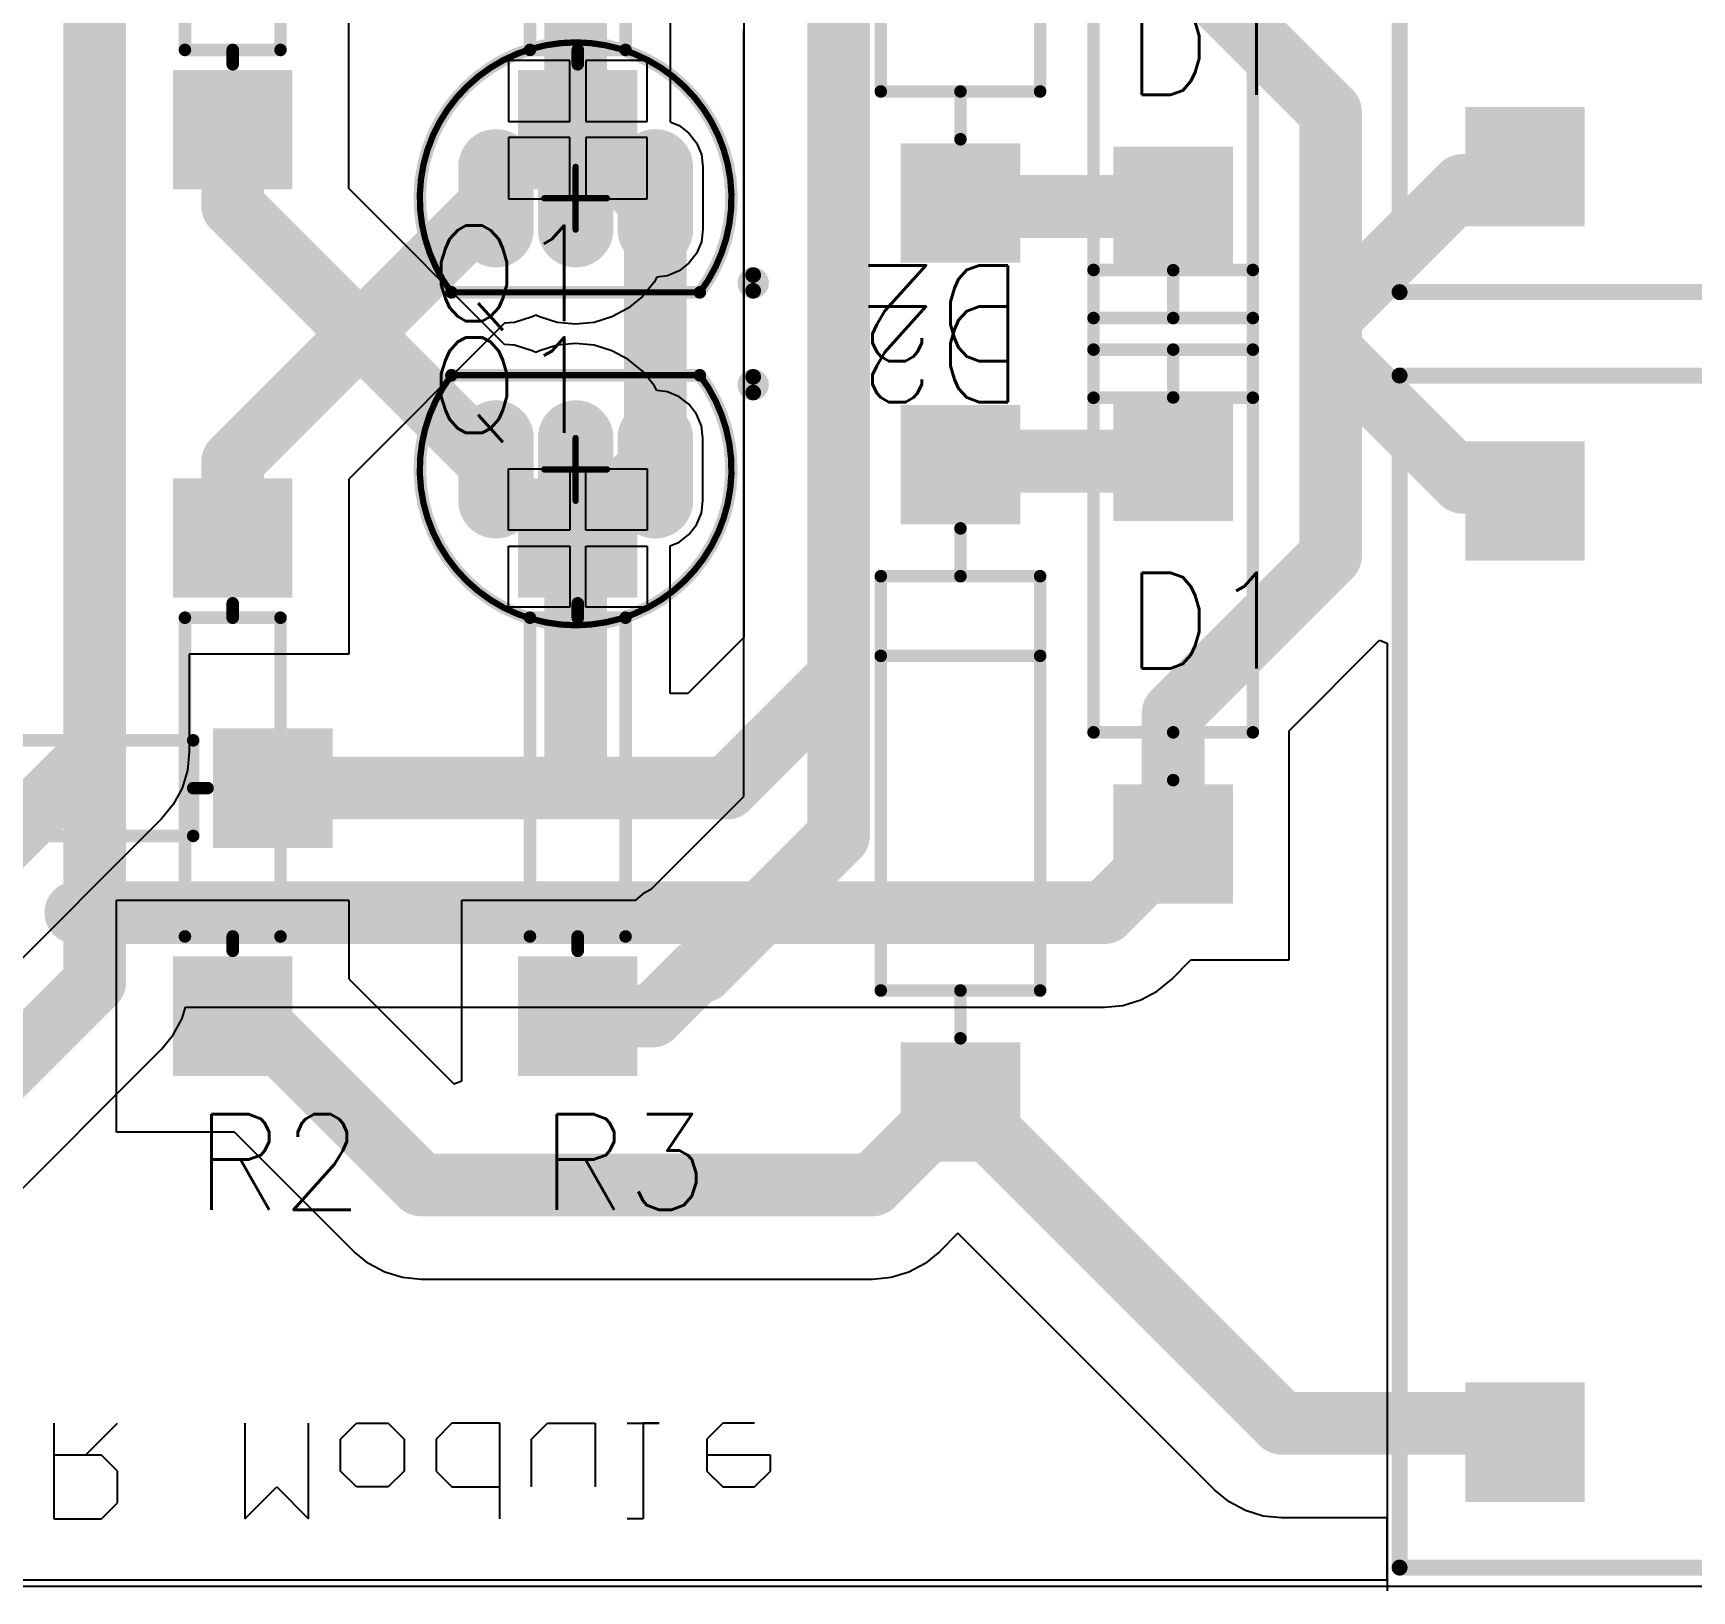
# Paper-space layout 'Bloco da legenda ISO A3' of a CAD drawing. Header units: millimetres. Extents: x 0 to 420, y 0 to 297.
# Drawn here: x 249.06 to 275.49, y 75.32 to 100.15 of the extents above; entities that cross this region are included whole.
import ezdxf

# ---------------------------------------------------------------- set-up
doc = ezdxf.new("R2010")
doc.units = ezdxf.units.MM
for name, color, linetype in [('1', 7, 'Continuous'), ('BottomLayer', 5, 'Continuous'), ('BottomSolder', 6, 'Continuous'), ('Mechanical13', 56, 'Continuous'), ('Mechanical15', 56, 'Continuous'), ('MultiLayer', 9, 'Continuous'), ('PadHoleLayer', 156, 'Continuous'), ('TopLayer', 1, 'Continuous'), ('TopOverlay', 40, 'Continuous'), ('TopSolder', 216, 'Continuous')]:
    doc.layers.add(name, color=color, linetype=linetype)
doc.styles.get("Standard").update_dxf_attribs({"font": 'simplex.shx'})

# ---------------------------------------------------------------- blocks, each defined once
blk = doc.blocks.new('DIODE_0_4_1')
at = {"layer": 'BottomLayer'}
for points in [[(-5.93, -0.85), (-4.23, -0.85), (-5.93, 0.85), (-4.23, 0.85)], [(4.23, -0.85), (5.93, -0.85), (4.23, 0.85), (5.93, 0.85)]]:
    blk.add_solid(points, dxfattribs=at)
at = {"layer": 'BottomSolder'}
for points in [[(-6.032, -0.952), (-4.128, -0.952), (-6.032, 0.952), (-4.128, 0.952)], [(4.128, -0.952), (6.032, -0.952), (4.128, 0.952), (6.032, 0.952)]]:
    blk.add_solid(points, dxfattribs=at)
at = {"layer": 'MultiLayer'}
for points in [[(-5.93, -0.85), (-4.23, -0.85), (-5.93, 0.85), (-4.23, 0.85)], [(4.23, -0.85), (5.93, -0.85), (4.23, 0.85), (5.93, 0.85)]]:
    blk.add_solid(points, dxfattribs=at)
at = {"layer": 'PadHoleLayer', "const_width": 0.6}
for points in [[(-5.38, 0, 1), (-4.78, 0, 1)], [(4.78, 0, 1), (5.38, 0, 1)]]:
    blk.add_lwpolyline(points, format="xyb", close=True, dxfattribs=at)
at = {"layer": 'TopLayer'}
for points in [[(-5.93, -0.85), (-4.23, -0.85), (-5.93, 0.85), (-4.23, 0.85)], [(4.23, -0.85), (5.93, -0.85), (4.23, 0.85), (5.93, 0.85)]]:
    blk.add_solid(points, dxfattribs=at)
at = {"layer": 'TopOverlay', "const_width": 0.2}
for points in [[(-3.302, 1.27), (3.302, 1.27)], [(-3.302, 1.27), (-3.302, -1.27)], [(2.032, 1.27), (2.032, -1.27)], [(3.302, 1.27), (3.302, -1.27)], [(-4.064, 0), (-3.302, 0)], [(3.302, 0), (4.064, 0)], [(-3.302, -1.27), (3.302, -1.27)]]:
    blk.add_lwpolyline(points, dxfattribs=at)
at = {"layer": 'TopOverlay', "const_width": 0.1}
for points in [[(-3.352, 1.27, 1), (-3.252, 1.27, 1)], [(-3.352, 1.27, 1), (-3.252, 1.27, 1)], [(1.982, 1.27, 1), (2.082, 1.27, 1)], [(3.252, 1.27, 1), (3.352, 1.27, 1)], [(3.252, 1.27, 1), (3.352, 1.27, 1)], [(-4.114, 0, 1), (-4.014, 0, 1)], [(-3.352, 0, 1), (-3.252, 0, 1)], [(3.252, 0, 1), (3.352, 0, 1)], [(4.014, 0, 1), (4.114, 0, 1)], [(-3.352, -1.27, 1), (-3.252, -1.27, 1)], [(-3.352, -1.27, 1), (-3.252, -1.27, 1)], [(1.982, -1.27, 1), (2.082, -1.27, 1)], [(3.252, -1.27, 1), (3.352, -1.27, 1)], [(3.252, -1.27, 1), (3.352, -1.27, 1)]]:
    blk.add_lwpolyline(points, format="xyb", close=True, dxfattribs=at)
at = {"layer": 'TopSolder'}
for points in [[(-6.032, -0.952), (-4.128, -0.952), (-6.032, 0.952), (-4.128, 0.952)], [(4.128, -0.952), (6.032, -0.952), (4.128, 0.952), (6.032, 0.952)]]:
    blk.add_solid(points, dxfattribs=at)
blk = doc.blocks.new('DIODE_0_4_2')
at = {"layer": 'BottomLayer'}
for points in [[(-5.93, -0.85), (-4.23, -0.85), (-5.93, 0.85), (-4.23, 0.85)], [(4.23, -0.85), (5.93, -0.85), (4.23, 0.85), (5.93, 0.85)]]:
    blk.add_solid(points, dxfattribs=at)
at = {"layer": 'BottomSolder'}
for points in [[(-6.032, -0.952), (-4.128, -0.952), (-6.032, 0.952), (-4.128, 0.952)], [(4.128, -0.952), (6.032, -0.952), (4.128, 0.952), (6.032, 0.952)]]:
    blk.add_solid(points, dxfattribs=at)
at = {"layer": 'MultiLayer'}
for points in [[(-5.93, -0.85), (-4.23, -0.85), (-5.93, 0.85), (-4.23, 0.85)], [(4.23, -0.85), (5.93, -0.85), (4.23, 0.85), (5.93, 0.85)]]:
    blk.add_solid(points, dxfattribs=at)
at = {"layer": 'PadHoleLayer', "const_width": 0.6}
for points in [[(-5.38, 0, 1), (-4.78, 0, 1)], [(4.78, 0, 1), (5.38, 0, 1)]]:
    blk.add_lwpolyline(points, format="xyb", close=True, dxfattribs=at)
at = {"layer": 'TopLayer'}
for points in [[(-5.93, -0.85), (-4.23, -0.85), (-5.93, 0.85), (-4.23, 0.85)], [(4.23, -0.85), (5.93, -0.85), (4.23, 0.85), (5.93, 0.85)]]:
    blk.add_solid(points, dxfattribs=at)
at = {"layer": 'TopOverlay', "const_width": 0.2}
for points in [[(3.302, 1.27), (-3.302, 1.27)], [(-3.302, -1.27), (-3.302, 1.27)], [(2.032, -1.27), (2.032, 1.27)], [(3.302, -1.27), (3.302, 1.27)], [(-3.302, 0), (-4.064, 0)], [(4.064, 0), (3.302, 0)], [(3.302, -1.27), (-3.302, -1.27)]]:
    blk.add_lwpolyline(points, dxfattribs=at)
at = {"layer": 'TopOverlay', "const_width": 0.1}
for points in [[(-3.352, 1.27, 1), (-3.252, 1.27, 1)], [(-3.352, 1.27, 1), (-3.252, 1.27, 1)], [(1.982, 1.27, 1), (2.082, 1.27, 1)], [(3.252, 1.27, 1), (3.352, 1.27, 1)], [(3.252, 1.27, 1), (3.352, 1.27, 1)], [(-4.114, 0, 1), (-4.014, 0, 1)], [(-3.352, 0, 1), (-3.252, 0, 1)], [(3.252, 0, 1), (3.352, 0, 1)], [(4.014, 0, 1), (4.114, 0, 1)], [(-3.352, -1.27, 1), (-3.252, -1.27, 1)], [(-3.352, -1.27, 1), (-3.252, -1.27, 1)], [(1.982, -1.27, 1), (2.082, -1.27, 1)], [(3.252, -1.27, 1), (3.352, -1.27, 1)], [(3.252, -1.27, 1), (3.352, -1.27, 1)]]:
    blk.add_lwpolyline(points, format="xyb", close=True, dxfattribs=at)
at = {"layer": 'TopSolder'}
for points in [[(-6.032, -0.952), (-4.128, -0.952), (-6.032, 0.952), (-4.128, 0.952)], [(4.128, -0.952), (6.032, -0.952), (4.128, 0.952), (6.032, 0.952)]]:
    blk.add_solid(points, dxfattribs=at)
blk = doc.blocks.new('TO_92A_9')
at = {"layer": 'BottomLayer', "const_width": 1}
for points in [[(0.5, 1.27), (-0.5, 1.27)], [(0.5, 0), (-0.5, 0)], [(0.5, -1.27), (-0.5, -1.27)]]:
    blk.add_lwpolyline(points, dxfattribs=at)
at = {"layer": 'BottomLayer', "const_width": 0.5}
for points in [[(-0.75, 1.27, 1), (-0.25, 1.27, 1)], [(0.25, 1.27, 1), (0.75, 1.27, 1)], [(-0.75, 0, 1), (-0.25, 0, 1)], [(0.25, 0, 1), (0.75, 0, 1)], [(-0.75, -1.27, 1), (-0.25, -1.27, 1)], [(0.25, -1.27, 1), (0.75, -1.27, 1)]]:
    blk.add_lwpolyline(points, format="xyb", close=True, dxfattribs=at)
at = {"layer": 'BottomSolder', "const_width": 1.203}
for points in [[(0.5, 1.27), (-0.5, 1.27)], [(0.5, 0), (-0.5, 0)], [(0.5, -1.27), (-0.5, -1.27)]]:
    blk.add_lwpolyline(points, dxfattribs=at)
at = {"layer": 'BottomSolder', "const_width": 0.602}
for points in [[(-0.801, 1.27, 1), (-0.199, 1.27, 1)], [(0.199, 1.27, 1), (0.801, 1.27, 1)], [(-0.801, 0, 1), (-0.199, 0, 1)], [(0.199, 0, 1), (0.801, 0, 1)], [(-0.801, -1.27, 1), (-0.199, -1.27, 1)], [(0.199, -1.27, 1), (0.801, -1.27, 1)]]:
    blk.add_lwpolyline(points, format="xyb", close=True, dxfattribs=at)
at = {"layer": 'Mechanical13', "const_width": 0.1}
blk.add_lwpolyline([(1.5, -1.98, -2.01215), (1.5, 1.98)], format="xyb", dxfattribs=at)
blk.add_lwpolyline([(1.5, 1.98), (1.5, -1.98)], dxfattribs=at)
at = {"layer": 'Mechanical13', "const_width": 0.05}
for points in [[(1.475, 1.98, 1), (1.525, 1.98, 1)], [(1.475, 1.98, 1), (1.525, 1.98, 1)], [(1.475, -1.98, 1), (1.525, -1.98, 1)], [(1.475, -1.98, 1), (1.525, -1.98, 1)]]:
    blk.add_lwpolyline(points, format="xyb", close=True, dxfattribs=at)
at = {"layer": 'Mechanical15', "const_width": 0.1}
for points in [[(0, 0.5), (0, -0.5)], [(-0.5, 0), (0.5, 0)]]:
    blk.add_lwpolyline(points, dxfattribs=at)
at = {"layer": 'Mechanical15', "const_width": 0.05}
for points in [[(-0.025, 0.5, 1), (0.025, 0.5, 1)], [(-0.525, 0, 1), (-0.475, 0, 1)], [(0.475, 0, 1), (0.525, 0, 1)], [(-0.025, -0.5, 1), (0.025, -0.5, 1)]]:
    blk.add_lwpolyline(points, format="xyb", close=True, dxfattribs=at)
at = {"layer": 'MultiLayer', "const_width": 1}
for points in [[(0.5, 1.27), (-0.5, 1.27)], [(0.5, 0), (-0.5, 0)], [(0.5, -1.27), (-0.5, -1.27)]]:
    blk.add_lwpolyline(points, dxfattribs=at)
at = {"layer": 'MultiLayer', "const_width": 0.5}
for points in [[(-0.75, 1.27, 1), (-0.25, 1.27, 1)], [(0.25, 1.27, 1), (0.75, 1.27, 1)], [(-0.75, 0, 1), (-0.25, 0, 1)], [(0.25, 0, 1), (0.75, 0, 1)], [(-0.75, -1.27, 1), (-0.25, -1.27, 1)], [(0.25, -1.27, 1), (0.75, -1.27, 1)]]:
    blk.add_lwpolyline(points, format="xyb", close=True, dxfattribs=at)
at = {"layer": 'PadHoleLayer', "const_width": 0.45}
for points in [[(-0.225, 1.27, 1), (0.225, 1.27, 1)], [(-0.225, 0, 1), (0.225, 0, 1)], [(-0.225, -1.27, 1), (0.225, -1.27, 1)]]:
    blk.add_lwpolyline(points, format="xyb", close=True, dxfattribs=at)
at = {"layer": 'TopLayer', "const_width": 1}
for points in [[(0.5, 1.27), (-0.5, 1.27)], [(0.5, 0), (-0.5, 0)], [(0.5, -1.27), (-0.5, -1.27)]]:
    blk.add_lwpolyline(points, dxfattribs=at)
at = {"layer": 'TopLayer', "const_width": 0.5}
for points in [[(-0.75, 1.27, 1), (-0.25, 1.27, 1)], [(0.25, 1.27, 1), (0.75, 1.27, 1)], [(-0.75, 0, 1), (-0.25, 0, 1)], [(0.25, 0, 1), (0.75, 0, 1)], [(-0.75, -1.27, 1), (-0.25, -1.27, 1)], [(0.25, -1.27, 1), (0.75, -1.27, 1)]]:
    blk.add_lwpolyline(points, format="xyb", close=True, dxfattribs=at)
at = {"layer": 'TopOverlay', "const_width": 0.2}
blk.add_lwpolyline([(1.5, -1.98, -2.01215), (1.5, 1.98)], format="xyb", dxfattribs=at)
blk.add_lwpolyline([(1.5, 1.98), (1.5, -1.98)], dxfattribs=at)
at = {"layer": 'TopOverlay'}
for points, const_width in [([(1.45, 1.98, 1), (1.55, 1.98, 1)], 0.1), ([(1.45, 1.98, 1), (1.55, 1.98, 1)], 0.1), ([(1.45, -1.98, 1), (1.55, -1.98, 1)], 0.1), ([(1.45, -1.98, 1), (1.55, -1.98, 1)], 0.1), ([(1.475, -2.83, 1), (1.225, -2.83, 1)], 0.25), ([(1.162, -2.83, 1), (1.287, -2.83, 1)], 0.125), ([(1.413, -2.83, 1), (1.538, -2.83, 1)], 0.125)]:
    blk.add_lwpolyline(points, format="xyb", close=True, dxfattribs=dict(at, const_width=const_width))
at = {"layer": 'TopSolder', "const_width": 1.203}
for points in [[(0.5, 1.27), (-0.5, 1.27)], [(0.5, 0), (-0.5, 0)], [(0.5, -1.27), (-0.5, -1.27)]]:
    blk.add_lwpolyline(points, dxfattribs=at)
at = {"layer": 'TopSolder', "const_width": 0.602}
for points in [[(-0.801, 1.27, 1), (-0.199, 1.27, 1)], [(0.199, 1.27, 1), (0.801, 1.27, 1)], [(-0.801, 0, 1), (-0.199, 0, 1)], [(0.199, 0, 1), (0.801, 0, 1)], [(-0.801, -1.27, 1), (-0.199, -1.27, 1)], [(0.199, -1.27, 1), (0.801, -1.27, 1)]]:
    blk.add_lwpolyline(points, format="xyb", close=True, dxfattribs=at)
blk = doc.blocks.new('AXIAL_0_3_11')
at = {"layer": 'BottomLayer'}
for points in [[(-4.66, -0.85), (-2.96, -0.85), (-4.66, 0.85), (-2.96, 0.85)], [(2.96, -0.85), (4.66, -0.85), (2.96, 0.85), (4.66, 0.85)]]:
    blk.add_solid(points, dxfattribs=at)
at = {"layer": 'BottomSolder'}
for points in [[(-4.762, -0.952), (-2.858, -0.952), (-4.762, 0.952), (-2.858, 0.952)], [(2.858, -0.952), (4.762, -0.952), (2.858, 0.952), (4.762, 0.952)]]:
    blk.add_solid(points, dxfattribs=at)
at = {"layer": 'MultiLayer'}
for points in [[(-4.66, -0.85), (-2.96, -0.85), (-4.66, 0.85), (-2.96, 0.85)], [(2.96, -0.85), (4.66, -0.85), (2.96, 0.85), (4.66, 0.85)]]:
    blk.add_solid(points, dxfattribs=at)
at = {"layer": 'PadHoleLayer', "const_width": 0.6}
for points in [[(-4.11, 0, 1), (-3.51, 0, 1)], [(3.51, 0, 1), (4.11, 0, 1)]]:
    blk.add_lwpolyline(points, format="xyb", close=True, dxfattribs=at)
at = {"layer": 'TopLayer'}
for points in [[(-4.66, -0.85), (-2.96, -0.85), (-4.66, 0.85), (-2.96, 0.85)], [(2.96, -0.85), (4.66, -0.85), (2.96, 0.85), (4.66, 0.85)]]:
    blk.add_solid(points, dxfattribs=at)
at = {"layer": 'TopOverlay', "const_width": 0.2}
for points in [[(2.54, 0.762), (-2.54, 0.762)], [(-2.54, 0.762), (-2.54, -0.762)], [(2.54, 0.762), (2.54, 0)], [(-2.54, 0), (-2.769, 0)], [(2.54, 0), (2.54, -0.762)], [(2.769, 0), (2.54, 0)], [(2.54, -0.762), (-2.54, -0.762)]]:
    blk.add_lwpolyline(points, dxfattribs=at)
at = {"layer": 'TopOverlay', "const_width": 0.1}
for points in [[(-2.59, 0.762, 1), (-2.49, 0.762, 1)], [(-2.59, 0.762, 1), (-2.49, 0.762, 1)], [(2.49, 0.762, 1), (2.59, 0.762, 1)], [(2.49, 0.762, 1), (2.59, 0.762, 1)], [(-2.819, 0, 1), (-2.719, 0, 1)], [(-2.59, 0, 1), (-2.49, 0, 1)], [(2.49, 0, 1), (2.59, 0, 1)], [(2.49, 0, 1), (2.59, 0, 1)], [(2.49, 0, 1), (2.59, 0, 1)], [(2.719, 0, 1), (2.819, 0, 1)], [(-2.59, -0.762, 1), (-2.49, -0.762, 1)], [(-2.59, -0.762, 1), (-2.49, -0.762, 1)], [(2.49, -0.762, 1), (2.59, -0.762, 1)], [(2.49, -0.762, 1), (2.59, -0.762, 1)]]:
    blk.add_lwpolyline(points, format="xyb", close=True, dxfattribs=at)
at = {"layer": 'TopSolder'}
for points in [[(-4.762, -0.952), (-2.858, -0.952), (-4.762, 0.952), (-2.858, 0.952)], [(2.858, -0.952), (4.762, -0.952), (2.858, 0.952), (4.762, 0.952)]]:
    blk.add_solid(points, dxfattribs=at)
blk = doc.blocks.new('AXIAL_0_3_12')
at = {"layer": 'BottomLayer'}
for points in [[(-4.66, -0.85), (-2.96, -0.85), (-4.66, 0.85), (-2.96, 0.85)], [(2.96, -0.85), (4.66, -0.85), (2.96, 0.85), (4.66, 0.85)]]:
    blk.add_solid(points, dxfattribs=at)
at = {"layer": 'BottomSolder'}
for points in [[(-4.762, -0.952), (-2.858, -0.952), (-4.762, 0.952), (-2.858, 0.952)], [(2.858, -0.952), (4.762, -0.952), (2.858, 0.952), (4.762, 0.952)]]:
    blk.add_solid(points, dxfattribs=at)
at = {"layer": 'MultiLayer'}
for points in [[(-4.66, -0.85), (-2.96, -0.85), (-4.66, 0.85), (-2.96, 0.85)], [(2.96, -0.85), (4.66, -0.85), (2.96, 0.85), (4.66, 0.85)]]:
    blk.add_solid(points, dxfattribs=at)
at = {"layer": 'PadHoleLayer', "const_width": 0.6}
for points in [[(-4.11, 0, 1), (-3.51, 0, 1)], [(3.51, 0, 1), (4.11, 0, 1)]]:
    blk.add_lwpolyline(points, format="xyb", close=True, dxfattribs=at)
at = {"layer": 'TopLayer'}
for points in [[(-4.66, -0.85), (-2.96, -0.85), (-4.66, 0.85), (-2.96, 0.85)], [(2.96, -0.85), (4.66, -0.85), (2.96, 0.85), (4.66, 0.85)]]:
    blk.add_solid(points, dxfattribs=at)
at = {"layer": 'TopOverlay', "const_width": 0.2}
for points in [[(-2.54, 0.762), (2.54, 0.762)], [(-2.54, 0.762), (-2.54, -0.762)], [(2.54, 0.762), (2.54, 0)], [(-2.769, 0), (-2.54, 0)], [(2.54, 0), (2.54, -0.762)], [(2.54, 0), (2.769, 0)], [(-2.54, -0.762), (2.54, -0.762)]]:
    blk.add_lwpolyline(points, dxfattribs=at)
at = {"layer": 'TopOverlay', "const_width": 0.1}
for points in [[(-2.59, 0.762, 1), (-2.49, 0.762, 1)], [(-2.59, 0.762, 1), (-2.49, 0.762, 1)], [(2.49, 0.762, 1), (2.59, 0.762, 1)], [(2.49, 0.762, 1), (2.59, 0.762, 1)], [(-2.819, 0, 1), (-2.719, 0, 1)], [(-2.59, 0, 1), (-2.49, 0, 1)], [(2.49, 0, 1), (2.59, 0, 1)], [(2.49, 0, 1), (2.59, 0, 1)], [(2.49, 0, 1), (2.59, 0, 1)], [(2.719, 0, 1), (2.819, 0, 1)], [(-2.59, -0.762, 1), (-2.49, -0.762, 1)], [(-2.59, -0.762, 1), (-2.49, -0.762, 1)], [(2.49, -0.762, 1), (2.59, -0.762, 1)], [(2.49, -0.762, 1), (2.59, -0.762, 1)]]:
    blk.add_lwpolyline(points, format="xyb", close=True, dxfattribs=at)
at = {"layer": 'TopSolder'}
for points in [[(-4.762, -0.952), (-2.858, -0.952), (-4.762, 0.952), (-2.858, 0.952)], [(2.858, -0.952), (4.762, -0.952), (2.858, 0.952), (4.762, 0.952)]]:
    blk.add_solid(points, dxfattribs=at)
blk = doc.blocks.new('AXIAL_0_3_13')
at = {"layer": 'BottomLayer'}
for points in [[(-4.66, -0.85), (-2.96, -0.85), (-4.66, 0.85), (-2.96, 0.85)], [(2.96, -0.85), (4.66, -0.85), (2.96, 0.85), (4.66, 0.85)]]:
    blk.add_solid(points, dxfattribs=at)
at = {"layer": 'BottomSolder'}
for points in [[(-4.762, -0.952), (-2.858, -0.952), (-4.762, 0.952), (-2.858, 0.952)], [(2.858, -0.952), (4.762, -0.952), (2.858, 0.952), (4.762, 0.952)]]:
    blk.add_solid(points, dxfattribs=at)
at = {"layer": 'MultiLayer'}
for points in [[(-4.66, -0.85), (-2.96, -0.85), (-4.66, 0.85), (-2.96, 0.85)], [(2.96, -0.85), (4.66, -0.85), (2.96, 0.85), (4.66, 0.85)]]:
    blk.add_solid(points, dxfattribs=at)
at = {"layer": 'PadHoleLayer', "const_width": 0.6}
for points in [[(-4.11, 0, 1), (-3.51, 0, 1)], [(3.51, 0, 1), (4.11, 0, 1)]]:
    blk.add_lwpolyline(points, format="xyb", close=True, dxfattribs=at)
at = {"layer": 'TopLayer'}
for points in [[(-4.66, -0.85), (-2.96, -0.85), (-4.66, 0.85), (-2.96, 0.85)], [(2.96, -0.85), (4.66, -0.85), (2.96, 0.85), (4.66, 0.85)]]:
    blk.add_solid(points, dxfattribs=at)
at = {"layer": 'TopOverlay', "const_width": 0.2}
for points in [[(-2.54, 0.762), (2.54, 0.762)], [(-2.54, 0.762), (-2.54, -0.762)], [(2.54, 0.762), (2.54, 0)], [(-2.769, 0), (-2.54, 0)], [(2.54, 0), (2.54, -0.762)], [(2.54, 0), (2.769, 0)], [(-2.54, -0.762), (2.54, -0.762)]]:
    blk.add_lwpolyline(points, dxfattribs=at)
at = {"layer": 'TopOverlay', "const_width": 0.1}
for points in [[(-2.59, 0.762, 1), (-2.49, 0.762, 1)], [(-2.59, 0.762, 1), (-2.49, 0.762, 1)], [(2.49, 0.762, 1), (2.59, 0.762, 1)], [(2.49, 0.762, 1), (2.59, 0.762, 1)], [(-2.819, 0, 1), (-2.719, 0, 1)], [(-2.59, 0, 1), (-2.49, 0, 1)], [(2.49, 0, 1), (2.59, 0, 1)], [(2.49, 0, 1), (2.59, 0, 1)], [(2.49, 0, 1), (2.59, 0, 1)], [(2.719, 0, 1), (2.819, 0, 1)], [(-2.59, -0.762, 1), (-2.49, -0.762, 1)], [(-2.59, -0.762, 1), (-2.49, -0.762, 1)], [(2.49, -0.762, 1), (2.59, -0.762, 1)], [(2.49, -0.762, 1), (2.59, -0.762, 1)]]:
    blk.add_lwpolyline(points, format="xyb", close=True, dxfattribs=at)
at = {"layer": 'TopSolder'}
for points in [[(-4.762, -0.952), (-2.858, -0.952), (-4.762, 0.952), (-2.858, 0.952)], [(2.858, -0.952), (4.762, -0.952), (2.858, 0.952), (4.762, 0.952)]]:
    blk.add_solid(points, dxfattribs=at)
blk = doc.blocks.new('T____SKPT17_15')
at = {"layer": 'BottomLayer'}
for points in [[(-0.85, 14.15), (0.85, 14.15), (-0.85, 15.85), (0.85, 15.85)], [(14.15, 14.15), (15.85, 14.15), (14.15, 15.85), (15.85, 15.85)], [(-0.85, -0.85), (0.85, -0.85), (-0.85, 0.85), (0.85, 0.85)], [(14.15, -0.85), (15.85, -0.85), (14.15, 0.85), (15.85, 0.85)]]:
    blk.add_solid(points, dxfattribs=at)
at = {"layer": 'BottomSolder'}
for points in [[(-0.952, 14.048), (0.952, 14.048), (-0.952, 15.952), (0.952, 15.952)], [(14.048, 14.048), (15.952, 14.048), (14.048, 15.952), (15.952, 15.952)], [(-0.952, -0.952), (0.952, -0.952), (-0.952, 0.952), (0.952, 0.952)], [(14.048, -0.952), (15.952, -0.952), (14.048, 0.952), (15.952, 0.952)]]:
    blk.add_solid(points, dxfattribs=at)
at = {"layer": 'MultiLayer'}
for points in [[(-0.85, 14.15), (0.85, 14.15), (-0.85, 15.85), (0.85, 15.85)], [(14.15, 14.15), (15.85, 14.15), (14.15, 15.85), (15.85, 15.85)], [(-0.85, -0.85), (0.85, -0.85), (-0.85, 0.85), (0.85, 0.85)], [(14.15, -0.85), (15.85, -0.85), (14.15, 0.85), (15.85, 0.85)]]:
    blk.add_solid(points, dxfattribs=at)
at = {"layer": 'PadHoleLayer', "const_width": 0.6}
for points in [[(-0.3, 15, 1), (0.3, 15, 1)], [(14.7, 15, 1), (15.3, 15, 1)], [(-0.3, 0, 1), (0.3, 0, 1)], [(14.7, 0, 1), (15.3, 0, 1)]]:
    blk.add_lwpolyline(points, format="xyb", close=True, dxfattribs=at)
at = {"layer": 'TopLayer'}
for points in [[(-0.85, 14.15), (0.85, 14.15), (-0.85, 15.85), (0.85, 15.85)], [(14.15, 14.15), (15.85, 14.15), (14.15, 15.85), (15.85, 15.85)], [(-0.85, -0.85), (0.85, -0.85), (-0.85, 0.85), (0.85, 0.85)], [(14.15, -0.85), (15.85, -0.85), (14.15, 0.85), (15.85, 0.85)]]:
    blk.add_solid(points, dxfattribs=at)
at = {"layer": 'TopOverlay', "const_width": 0.254}
for points in [[(-2, -2), (-2, 17)], [(-2, 17), (17, 17)], [(17, -2), (17, 17)], [(-2, -2), (17, -2)]]:
    blk.add_lwpolyline(points, dxfattribs=at)
at = {"layer": 'TopOverlay', "const_width": 0.127}
for points in [[(-2.064, 17, 1), (-1.937, 17, 1)], [(-2.064, 17, 1), (-1.937, 17, 1)], [(16.936, 17, 1), (17.063, 17, 1)], [(16.936, 17, 1), (17.063, 17, 1)], [(-2.064, -2, 1), (-1.937, -2, 1)], [(-2.064, -2, 1), (-1.937, -2, 1)], [(16.936, -2, 1), (17.063, -2, 1)], [(16.936, -2, 1), (17.063, -2, 1)]]:
    blk.add_lwpolyline(points, format="xyb", close=True, dxfattribs=at)
at = {"layer": 'TopSolder'}
for points in [[(-0.952, 14.048), (0.952, 14.048), (-0.952, 15.952), (0.952, 15.952)], [(14.048, 14.048), (15.952, 14.048), (14.048, 15.952), (15.952, 15.952)], [(-0.952, -0.952), (0.952, -0.952), (-0.952, 0.952), (0.952, 0.952)], [(14.048, -0.952), (15.952, -0.952), (14.048, 0.952), (15.952, 0.952)]]:
    blk.add_solid(points, dxfattribs=at)

psp = doc.layouts.new('Bloco da legenda ISO A3')

# ---------------------------------------------------------------- linework, layer by layer
psp.add_line((327.736, 75.39), (225.736, 75.39))
at = {"layer": '1'}
for p, q in [((259.209, 101.089), (259.209, 98.734)), ((260.385, 87.981), (260.385, 100.194)), ((259.209, 98.734), (259.352, 98.675)), ((259.352, 98.675), (259.509, 98.554)), ((259.509, 98.554), (259.63, 98.397)), ((259.63, 98.397), (259.706, 98.213)), ((259.706, 98.213), (259.732, 98.016)), ((259.732, 98.016), (259.732, 97.016)), ((259.706, 96.819), (259.63, 96.636)), ((259.732, 97.016), (259.706, 96.819)), ((259.63, 96.636), (259.509, 96.479)), ((258.998, 96.259), (258.955, 96.179)), ((259.169, 96.282), (258.998, 96.259)), ((259.352, 96.358), (259.169, 96.282)), ((259.509, 96.479), (259.352, 96.358)), ((258.955, 96.179), (258.767, 95.95)), ((258.539, 95.763), (258.279, 95.624)), ((258.767, 95.95), (258.539, 95.763)), ((256.57, 95.523), (254.086, 93.039)), ((256.726, 95.538), (256.57, 95.523)), ((257.009, 95.624), (256.726, 95.538)), ((257.067, 95.655), (257.009, 95.624)), ((257.125, 95.624), (257.067, 95.655)), ((257.408, 95.538), (257.125, 95.624)), ((257.702, 95.509), (257.408, 95.538)), ((257.996, 95.538), (257.702, 95.509)), ((258.279, 95.624), (257.996, 95.538)), ((256.632, 93.204), (257.609, 93.204)), ((256.632, 92.227), (256.632, 93.204)), ((257.609, 93.204), (257.609, 92.227)), ((257.863, 93.204), (258.84, 93.204)), ((257.863, 92.227), (257.863, 93.204)), ((258.84, 93.204), (258.84, 92.227)), ((254.086, 93.039), (254.086, 90.25)), ((257.609, 92.227), (256.632, 92.227)), ((258.84, 92.227), (257.863, 92.227)), ((256.632, 91.973), (257.609, 91.973)), ((256.632, 90.996), (256.632, 91.973)), ((257.609, 91.973), (257.609, 90.996)), ((257.863, 91.973), (258.84, 91.973)), ((257.863, 90.996), (257.863, 91.973)), ((258.84, 91.973), (258.84, 90.996)), ((257.609, 90.996), (256.632, 90.996)), ((258.84, 90.996), (257.863, 90.996)), ((251.543, 90.25), (251.543, 88.69)), ((254.086, 90.25), (251.543, 90.25)), ((251.543, 88.69), (251.514, 88.396)), ((251.514, 88.396), (251.428, 88.113)), ((251.428, 88.113), (251.289, 87.853)), ((251.289, 87.853), (251.101, 87.624)), ((258.913, 86.508), (260.385, 87.981)), ((251.101, 87.624), (248.401, 84.924)), ((258.805, 86.451), (258.913, 86.508)), ((250.386, 86.33), (254.086, 86.33)), ((250.386, 82.63), (250.386, 86.33)), ((254.086, 86.33), (254.086, 85.072)), ((255.886, 86.33), (258.659, 86.33)), ((255.886, 83.451), (255.886, 86.33)), ((258.659, 86.33), (258.805, 86.451)), ((254.086, 85.072), (255.759, 83.399)), ((255.759, 83.399), (255.886, 83.451)), ((252.264, 82.63), (250.386, 82.63)), ((254.17, 80.724), (252.264, 82.63)), ((263.796, 81.019), (263.501, 80.724)), ((267.89, 76.924), (263.796, 81.019)), ((254.398, 80.537), (254.17, 80.724)), ((263.501, 80.724), (263.273, 80.537)), ((254.659, 80.398), (254.398, 80.537)), ((254.942, 80.312), (254.659, 80.398)), ((263.013, 80.398), (262.73, 80.312)), ((263.273, 80.537), (263.013, 80.398)), ((255.236, 80.283), (254.942, 80.312)), ((255.236, 80.283), (255.236, 80.283)), ((262.436, 80.283), (255.236, 80.283)), ((262.73, 80.312), (262.436, 80.283)), ((249.383, 77.99), (249.383, 76.467)), ((249.891, 77.482), (250.398, 77.99)), ((252.43, 77.99), (252.43, 76.467)), ((253.445, 76.467), (253.445, 77.99)), ((253.953, 77.736), (254.207, 77.99)), ((253.953, 77.229), (253.953, 77.736)), ((254.207, 77.99), (254.715, 77.99)), ((254.715, 77.99), (254.969, 77.736)), ((254.969, 77.736), (254.969, 77.229)), ((255.731, 77.99), (255.477, 77.736)), ((255.477, 77.736), (255.477, 77.229)), ((256.492, 77.99), (255.731, 77.99)), ((256.492, 76.467), (256.492, 77.99)), ((257, 77.736), (257.254, 77.99)), ((257, 76.975), (257, 77.736)), ((257.254, 77.99), (258.016, 77.99)), ((258.016, 77.99), (258.016, 76.975)), ((258.524, 77.99), (259.032, 77.99)), ((258.778, 77.99), (258.778, 76.467)), ((259.032, 77.99), (258.778, 77.99)), ((260.047, 77.99), (259.793, 77.736)), ((259.793, 77.736), (259.793, 77.229)), ((260.555, 77.99), (260.047, 77.99)), ((250.144, 77.482), (249.383, 77.482)), ((250.398, 77.229), (250.144, 77.482)), ((260.809, 77.482), (259.793, 77.482)), ((260.809, 77.229), (260.809, 77.482)), ((250.398, 76.721), (250.398, 77.229)), ((254.207, 76.975), (253.953, 77.229)), ((254.969, 77.229), (254.715, 76.975)), ((255.477, 77.229), (255.731, 76.975)), ((259.793, 77.229), (260.047, 76.975)), ((260.555, 76.975), (260.809, 77.229)), ((252.43, 76.467), (252.938, 76.975)), ((252.938, 76.975), (253.445, 76.467)), ((254.715, 76.975), (254.207, 76.975)), ((255.731, 76.975), (256.492, 76.975)), ((260.047, 76.975), (260.555, 76.975)), ((250.144, 76.467), (250.398, 76.721)), ((268.118, 76.737), (267.89, 76.924)), ((268.379, 76.598), (268.118, 76.737)), ((249.383, 76.467), (250.144, 76.467)), ((258.778, 76.467), (258.524, 76.467)), ((268.662, 76.512), (268.379, 76.598)), ((268.956, 76.483), (268.662, 76.512)), ((270.636, 76.483), (268.956, 76.483)), ((270.636, 75.497), (270.636, 76.483)), ((225.736, 75.497), (259.636, 75.497)), ((327.736, 75.39), (225.736, 75.39)), ((259.636, 75.497), (270.636, 75.497))]:
    psp.add_line(p, q, dxfattribs=at)
at = {"layer": '1', "const_width": 1}
for points in [[(250.036, 105.69), (250.036, 88.69)], [(257.702, 102.469), (257.702, 97.516)], [(267.227, 101.399), (269.736, 98.89)], [(261.893, 100.818), (261.893, 87.356)], [(269.736, 98.89), (269.736, 95.09)], [(252.236, 93.32), (256.432, 97.516)], [(258.972, 97.516), (258.972, 93.336)], [(269.736, 95.09), (271.836, 92.99)], [(252.236, 93.32), (252.236, 92.436)], [(257.736, 92.1), (258.972, 93.336)], [(263.836, 93.325), (267.227, 93.325)], [(263.836, 93.325), (263.836, 93.27)], [(271.836, 92.99), (272.336, 92.99)], [(247.336, 85.99), (250.036, 88.69)], [(259.734, 85.197), (261.893, 87.356)], [(258.926, 84.48), (259.643, 85.197)], [(259.643, 85.197), (259.734, 85.197)], [(252.236, 84.79), (255.236, 81.79)], [(257.736, 84.48), (258.926, 84.48)], [(262.436, 81.79), (263.786, 83.14)], [(263.836, 83.11), (268.956, 77.99)], [(255.236, 81.79), (262.436, 81.79)], [(268.956, 77.99), (272.336, 77.99)]]:
    psp.add_lwpolyline(points, dxfattribs=at)
at = {"layer": '1', "const_width": 0.5}
for points in [[(269.486, 98.89, -1), (269.986, 98.89, -1)], [(269.486, 98.89, -1), (269.986, 98.89, -1)], [(256.182, 97.516, -1), (256.682, 97.516, -1)], [(257.452, 97.516, -1), (257.952, 97.516, -1)], [(258.722, 97.516, -1), (259.222, 97.516, -1)], [(269.486, 95.09, -1), (269.986, 95.09, -1)], [(269.486, 95.09, -1), (269.986, 95.09, -1)], [(251.986, 93.32, -1), (252.486, 93.32, -1)], [(251.986, 93.32, -1), (252.486, 93.32, -1)], [(258.722, 93.336, -1), (259.222, 93.336, -1)], [(258.722, 93.336, -1), (259.222, 93.336, -1)], [(263.586, 93.325, -1), (264.086, 93.325, -1)], [(263.586, 93.325, -1), (264.086, 93.325, -1)], [(263.586, 93.27, -1), (264.086, 93.27, -1)], [(266.977, 93.325, -1), (267.477, 93.325, -1)], [(271.586, 92.99, -1), (272.086, 92.99, -1)], [(271.586, 92.99, -1), (272.086, 92.99, -1)], [(272.086, 92.99, -1), (272.586, 92.99, -1)], [(251.986, 92.436, -1), (252.486, 92.436, -1)], [(257.486, 92.1, -1), (257.986, 92.1, -1)], [(249.786, 88.69, -1), (250.286, 88.69, -1)], [(249.786, 88.69, -1), (250.286, 88.69, -1)], [(261.643, 87.356, -1), (262.143, 87.356, -1)], [(261.643, 87.356, -1), (262.143, 87.356, -1)], [(259.393, 85.197, -1), (259.893, 85.197, -1)], [(259.393, 85.197, -1), (259.893, 85.197, -1)], [(259.484, 85.197, -1), (259.984, 85.197, -1)], [(259.484, 85.197, -1), (259.984, 85.197, -1)], [(251.986, 84.79, -1), (252.486, 84.79, -1)], [(257.486, 84.48, -1), (257.986, 84.48, -1)], [(258.676, 84.48, -1), (259.176, 84.48, -1)], [(258.676, 84.48, -1), (259.176, 84.48, -1)], [(263.536, 83.14, -1), (264.036, 83.14, -1)], [(263.586, 83.11, -1), (264.086, 83.11, -1)], [(254.986, 81.79, -1), (255.486, 81.79, -1)], [(254.986, 81.79, -1), (255.486, 81.79, -1)], [(262.186, 81.79, -1), (262.686, 81.79, -1)], [(262.186, 81.79, -1), (262.686, 81.79, -1)], [(268.706, 77.99, -1), (269.206, 77.99, -1)], [(268.706, 77.99, -1), (269.206, 77.99, -1)], [(272.086, 77.99, -1), (272.586, 77.99, -1)]]:
    psp.add_lwpolyline(points, format="xyb", close=True, dxfattribs=at)
at = {"layer": 'BottomLayer'}
for p, q in [((260.385, 102.729), (260.385, 90.516)), ((259.209, 101.089), (259.209, 98.734)), ((254.086, 97.671), (254.086, 100.46)), ((260.385, 87.981), (260.385, 100.194)), ((257.609, 99.714), (256.632, 99.714)), ((256.632, 99.714), (256.632, 98.737)), ((257.609, 98.737), (257.609, 99.714)), ((258.84, 99.714), (257.863, 99.714)), ((257.863, 99.714), (257.863, 98.737)), ((258.84, 98.737), (258.84, 99.714)), ((256.632, 98.737), (257.609, 98.737)), ((257.863, 98.737), (258.84, 98.737)), ((259.209, 98.734), (259.352, 98.675)), ((259.352, 98.675), (259.509, 98.554)), ((257.609, 98.483), (256.632, 98.483)), ((256.632, 98.483), (256.632, 97.506)), ((257.609, 97.506), (257.609, 98.483)), ((258.84, 98.483), (257.863, 98.483)), ((257.863, 98.483), (257.863, 97.506)), ((258.84, 97.506), (258.84, 98.483)), ((259.509, 98.554), (259.63, 98.397)), ((259.63, 98.397), (259.706, 98.213)), ((259.706, 98.213), (259.732, 98.016)), ((259.732, 98.016), (259.732, 97.016)), ((256.57, 95.187), (254.086, 97.671)), ((256.632, 97.506), (257.609, 97.506)), ((257.863, 97.506), (258.84, 97.506)), ((259.706, 96.819), (259.63, 96.636)), ((259.732, 97.016), (259.706, 96.819)), ((259.63, 96.636), (259.509, 96.479)), ((258.998, 96.259), (258.955, 96.179)), ((259.169, 96.282), (258.998, 96.259)), ((259.352, 96.358), (259.169, 96.282)), ((259.509, 96.479), (259.352, 96.358)), ((258.955, 96.179), (258.767, 95.95)), ((258.539, 95.763), (258.279, 95.624)), ((258.767, 95.95), (258.539, 95.763)), ((256.57, 95.523), (254.086, 93.039)), ((256.726, 95.538), (256.57, 95.523)), ((257.009, 95.624), (256.726, 95.538)), ((257.067, 95.655), (257.009, 95.624)), ((257.125, 95.624), (257.067, 95.655)), ((257.408, 95.538), (257.125, 95.624)), ((257.702, 95.509), (257.408, 95.538)), ((257.996, 95.538), (257.702, 95.509)), ((258.279, 95.624), (257.996, 95.538)), ((256.726, 95.172), (256.57, 95.187)), ((257.702, 95.201), (257.408, 95.172)), ((257.996, 95.172), (257.702, 95.201)), ((257.009, 95.086), (256.726, 95.172)), ((257.067, 95.055), (257.009, 95.086)), ((257.125, 95.086), (257.067, 95.055)), ((257.408, 95.172), (257.125, 95.086)), ((258.279, 95.086), (257.996, 95.172)), ((258.539, 94.947), (258.279, 95.086)), ((258.767, 94.76), (258.539, 94.947)), ((258.955, 94.531), (258.767, 94.76)), ((258.998, 94.451), (258.955, 94.531)), ((259.169, 94.428), (258.998, 94.451)), ((259.352, 94.352), (259.169, 94.428)), ((259.509, 94.232), (259.352, 94.352)), ((259.63, 94.074), (259.509, 94.232)), ((259.706, 93.891), (259.63, 94.074)), ((259.732, 93.694), (259.706, 93.891)), ((259.732, 92.694), (259.732, 93.694)), ((256.632, 92.227), (256.632, 93.204)), ((256.632, 93.204), (257.609, 93.204)), ((257.609, 93.204), (257.609, 92.227)), ((257.863, 92.227), (257.863, 93.204)), ((257.863, 93.204), (258.84, 93.204)), ((258.84, 93.204), (258.84, 92.227)), ((254.086, 93.039), (254.086, 90.25)), ((259.706, 92.497), (259.732, 92.694)), ((259.509, 92.156), (259.63, 92.313)), ((259.63, 92.313), (259.706, 92.497)), ((257.609, 92.227), (256.632, 92.227)), ((258.84, 92.227), (257.863, 92.227)), ((259.209, 91.976), (259.352, 92.035)), ((259.352, 92.035), (259.509, 92.156)), ((256.632, 90.996), (256.632, 91.973)), ((256.632, 91.973), (257.609, 91.973)), ((257.609, 91.973), (257.609, 90.996)), ((257.863, 90.996), (257.863, 91.973)), ((257.863, 91.973), (258.84, 91.973)), ((258.84, 91.973), (258.84, 90.996)), ((259.209, 89.621), (259.209, 91.976)), ((257.609, 90.996), (256.632, 90.996)), ((258.84, 90.996), (257.863, 90.996)), ((260.385, 90.516), (259.49, 89.621)), ((269.077, 89.029), (270.518, 90.471)), ((270.518, 90.471), (270.636, 90.422)), ((270.636, 90.422), (270.636, 75.32)), ((254.086, 90.25), (251.543, 90.25)), ((251.543, 90.25), (251.543, 88.69)), ((259.49, 89.621), (259.209, 89.621)), ((269.077, 85.375), (269.077, 89.029)), ((251.543, 88.69), (251.514, 88.396)), ((251.514, 88.396), (251.428, 88.113)), ((251.428, 88.113), (251.289, 87.853)), ((251.289, 87.853), (251.101, 87.624)), ((258.913, 86.508), (260.385, 87.981)), ((251.101, 87.624), (248.401, 84.924)), ((258.805, 86.451), (258.913, 86.508)), ((250.386, 82.63), (250.386, 86.33)), ((250.386, 86.33), (254.086, 86.33)), ((254.086, 86.33), (254.086, 85.072)), ((255.886, 83.451), (255.886, 86.33)), ((255.886, 86.33), (258.659, 86.33)), ((258.659, 86.33), (258.805, 86.451)), ((267.198, 85.064), (267.508, 85.375)), ((267.508, 85.375), (269.077, 85.375)), ((254.086, 85.072), (255.759, 83.399)), ((266.709, 84.737), (266.969, 84.877)), ((266.969, 84.877), (267.198, 85.064)), ((251.428, 84.443), (251.483, 84.622)), ((251.483, 84.622), (266.132, 84.622)), ((266.132, 84.622), (266.426, 84.651)), ((266.426, 84.651), (266.709, 84.737)), ((251.289, 84.182), (251.428, 84.443)), ((251.101, 83.954), (251.289, 84.182)), ((248.001, 80.854), (251.101, 83.954)), ((255.759, 83.399), (255.886, 83.451)), ((252.264, 82.63), (250.386, 82.63)), ((254.17, 80.724), (252.264, 82.63)), ((263.796, 81.019), (263.501, 80.724)), ((267.89, 76.924), (263.796, 81.019)), ((254.398, 80.537), (254.17, 80.724)), ((263.501, 80.724), (263.273, 80.537)), ((254.659, 80.398), (254.398, 80.537)), ((254.942, 80.312), (254.659, 80.398)), ((263.013, 80.398), (262.73, 80.312)), ((263.273, 80.537), (263.013, 80.398)), ((255.236, 80.283), (254.942, 80.312)), ((262.436, 80.283), (255.236, 80.283)), ((255.236, 80.283), (255.236, 80.283)), ((262.73, 80.312), (262.436, 80.283)), ((268.118, 76.737), (267.89, 76.924)), ((268.379, 76.598), (268.118, 76.737)), ((268.662, 76.512), (268.379, 76.598)), ((268.956, 76.483), (268.662, 76.512)), ((270.636, 76.483), (268.956, 76.483)), ((270.636, 75.497), (270.636, 76.483)), ((225.736, 75.497), (259.636, 75.497)), ((259.636, 75.497), (270.636, 75.497))]:
    psp.add_line(p, q, dxfattribs=at)
at = {"layer": 'BottomLayer', "const_width": 1}
for points in [[(250.036, 105.69), (250.036, 88.69)], [(261.893, 89.892), (261.893, 103.354)], [(257.702, 102.469), (257.702, 97.516)], [(250.036, 85.02), (250.036, 102.02)], [(267.227, 101.399), (269.736, 98.89)], [(261.893, 100.818), (261.893, 87.356)], [(269.736, 98.89), (269.736, 95.09)], [(257.736, 98.61), (258.972, 97.374)], [(252.236, 97.39), (252.236, 98.274)], [(269.736, 95.62), (271.836, 97.72)], [(271.836, 97.72), (272.336, 97.72)], [(252.236, 93.32), (256.432, 97.516)], [(252.236, 97.39), (256.432, 93.194)], [(258.972, 97.516), (258.972, 93.336)], [(258.972, 93.194), (258.972, 97.374)], [(263.836, 97.385), (263.836, 97.44)], [(263.836, 97.385), (267.227, 97.385)], [(269.736, 91.82), (269.736, 95.62)], [(269.736, 95.09), (271.836, 92.99)], [(252.236, 93.32), (252.236, 92.436)], [(257.702, 88.241), (257.702, 93.194)], [(257.736, 92.1), (258.972, 93.336)], [(263.836, 93.325), (263.836, 93.27)], [(263.836, 93.325), (267.227, 93.325)], [(271.836, 92.99), (272.336, 92.99)], [(267.227, 89.311), (269.736, 91.82)], [(260.115, 88.114), (261.893, 89.892)], [(267.227, 87.225), (267.227, 89.311)], [(247.336, 85.99), (250.036, 88.69)], [(252.876, 88.114), (260.115, 88.114)], [(259.734, 85.197), (261.893, 87.356)], [(266.132, 86.13), (267.227, 87.225)], [(249.736, 86.13), (266.132, 86.13)], [(258.926, 84.48), (259.643, 85.197)], [(259.643, 85.197), (259.734, 85.197)], [(246.936, 81.92), (250.036, 85.02)], [(252.236, 84.79), (255.236, 81.79)], [(257.736, 84.48), (258.926, 84.48)], [(262.436, 81.79), (263.786, 83.14)], [(263.836, 83.11), (268.956, 77.99)], [(255.236, 81.79), (262.436, 81.79)], [(268.956, 77.99), (272.336, 77.99)]]:
    psp.add_lwpolyline(points, dxfattribs=at)
at = {"layer": 'BottomLayer', "const_width": 0.5}
for points in [[(269.486, 98.89, -1), (269.986, 98.89, -1)], [(269.486, 98.89, -1), (269.986, 98.89, -1)], [(257.486, 98.61, 1), (257.986, 98.61, 1)], [(251.986, 98.274, 1), (252.486, 98.274, 1)], [(271.586, 97.72, 1), (272.086, 97.72, 1)], [(271.586, 97.72, 1), (272.086, 97.72, 1)], [(272.086, 97.72, 1), (272.586, 97.72, 1)], [(251.986, 97.39, 1), (252.486, 97.39, 1)], [(251.986, 97.39, 1), (252.486, 97.39, 1)], [(256.182, 97.516, -1), (256.682, 97.516, -1)], [(257.452, 97.516, -1), (257.952, 97.516, -1)], [(258.722, 97.516, -1), (259.222, 97.516, -1)], [(258.722, 97.374, 1), (259.222, 97.374, 1)], [(258.722, 97.374, 1), (259.222, 97.374, 1)], [(263.586, 97.44, 1), (264.086, 97.44, 1)], [(263.586, 97.385, 1), (264.086, 97.385, 1)], [(263.586, 97.385, 1), (264.086, 97.385, 1)], [(266.977, 97.385, 1), (267.477, 97.385, 1)], [(269.486, 95.62, 1), (269.986, 95.62, 1)], [(269.486, 95.62, 1), (269.986, 95.62, 1)], [(269.486, 95.09, -1), (269.986, 95.09, -1)], [(269.486, 95.09, -1), (269.986, 95.09, -1)], [(251.986, 93.32, -1), (252.486, 93.32, -1)], [(251.986, 93.32, -1), (252.486, 93.32, -1)], [(256.182, 93.194, 1), (256.682, 93.194, 1)], [(257.452, 93.194, 1), (257.952, 93.194, 1)], [(258.722, 93.336, -1), (259.222, 93.336, -1)], [(258.722, 93.336, -1), (259.222, 93.336, -1)], [(258.722, 93.194, 1), (259.222, 93.194, 1)], [(263.586, 93.325, -1), (264.086, 93.325, -1)], [(263.586, 93.325, -1), (264.086, 93.325, -1)], [(263.586, 93.27, -1), (264.086, 93.27, -1)], [(266.977, 93.325, -1), (267.477, 93.325, -1)], [(271.586, 92.99, -1), (272.086, 92.99, -1)], [(271.586, 92.99, -1), (272.086, 92.99, -1)], [(272.086, 92.99, -1), (272.586, 92.99, -1)], [(251.986, 92.436, -1), (252.486, 92.436, -1)], [(257.486, 92.1, -1), (257.986, 92.1, -1)], [(269.486, 91.82, 1), (269.986, 91.82, 1)], [(269.486, 91.82, 1), (269.986, 91.82, 1)], [(261.643, 89.892, 1), (262.143, 89.892, 1)], [(261.643, 89.892, 1), (262.143, 89.892, 1)], [(266.977, 89.311, 1), (267.477, 89.311, 1)], [(266.977, 89.311, 1), (267.477, 89.311, 1)], [(249.786, 88.69, -1), (250.286, 88.69, -1)], [(249.786, 88.69, -1), (250.286, 88.69, -1)], [(252.626, 88.114, 1), (253.126, 88.114, 1)], [(257.452, 88.241, 1), (257.952, 88.241, 1)], [(259.865, 88.114, 1), (260.365, 88.114, 1)], [(259.865, 88.114, 1), (260.365, 88.114, 1)], [(261.643, 87.356, -1), (262.143, 87.356, -1)], [(261.643, 87.356, -1), (262.143, 87.356, -1)], [(266.977, 87.225, 1), (267.477, 87.225, 1)], [(266.977, 87.225, 1), (267.477, 87.225, 1)], [(249.486, 86.13, 1), (249.986, 86.13, 1)], [(265.882, 86.13, 1), (266.382, 86.13, 1)], [(265.882, 86.13, 1), (266.382, 86.13, 1)], [(259.393, 85.197, -1), (259.893, 85.197, -1)], [(259.393, 85.197, -1), (259.893, 85.197, -1)], [(259.484, 85.197, -1), (259.984, 85.197, -1)], [(259.484, 85.197, -1), (259.984, 85.197, -1)], [(249.786, 85.02, 1), (250.286, 85.02, 1)], [(249.786, 85.02, 1), (250.286, 85.02, 1)], [(251.986, 84.79, -1), (252.486, 84.79, -1)], [(257.486, 84.48, -1), (257.986, 84.48, -1)], [(258.676, 84.48, -1), (259.176, 84.48, -1)], [(258.676, 84.48, -1), (259.176, 84.48, -1)], [(263.536, 83.14, -1), (264.036, 83.14, -1)], [(263.586, 83.11, -1), (264.086, 83.11, -1)], [(254.986, 81.79, -1), (255.486, 81.79, -1)], [(254.986, 81.79, -1), (255.486, 81.79, -1)], [(262.186, 81.79, -1), (262.686, 81.79, -1)], [(262.186, 81.79, -1), (262.686, 81.79, -1)], [(268.706, 77.99, -1), (269.206, 77.99, -1)], [(268.706, 77.99, -1), (269.206, 77.99, -1)], [(272.086, 77.99, -1), (272.586, 77.99, -1)]]:
    psp.add_lwpolyline(points, format="xyb", close=True, dxfattribs=at)
at = {"layer": 'TopOverlay'}
for p, q in [((249.383, 77.99), (249.383, 76.467)), ((249.891, 77.482), (250.398, 77.99)), ((252.43, 77.99), (252.43, 76.467)), ((253.445, 76.467), (253.445, 77.99)), ((253.953, 77.736), (254.207, 77.99)), ((253.953, 77.229), (253.953, 77.736)), ((254.207, 77.99), (254.715, 77.99)), ((254.715, 77.99), (254.969, 77.736)), ((254.969, 77.736), (254.969, 77.229)), ((255.731, 77.99), (255.477, 77.736)), ((255.477, 77.736), (255.477, 77.229)), ((256.492, 77.99), (255.731, 77.99)), ((256.492, 76.467), (256.492, 77.99)), ((257, 77.736), (257.254, 77.99)), ((257, 76.975), (257, 77.736)), ((257.254, 77.99), (258.016, 77.99)), ((258.016, 77.99), (258.016, 76.975)), ((258.524, 77.99), (259.032, 77.99)), ((259.032, 77.99), (258.778, 77.99)), ((258.778, 77.99), (258.778, 76.467)), ((260.047, 77.99), (259.793, 77.736)), ((259.793, 77.736), (259.793, 77.229)), ((260.555, 77.99), (260.047, 77.99)), ((250.144, 77.482), (249.383, 77.482)), ((250.398, 77.229), (250.144, 77.482)), ((260.809, 77.482), (259.793, 77.482)), ((260.809, 77.229), (260.809, 77.482)), ((250.398, 76.721), (250.398, 77.229)), ((254.207, 76.975), (253.953, 77.229)), ((254.969, 77.229), (254.715, 76.975)), ((255.477, 77.229), (255.731, 76.975)), ((259.793, 77.229), (260.047, 76.975)), ((260.555, 76.975), (260.809, 77.229)), ((252.43, 76.467), (252.938, 76.975)), ((252.938, 76.975), (253.445, 76.467)), ((254.715, 76.975), (254.207, 76.975)), ((255.731, 76.975), (256.492, 76.975)), ((260.047, 76.975), (260.555, 76.975)), ((250.144, 76.467), (250.398, 76.721)), ((249.383, 76.467), (250.144, 76.467)), ((258.778, 76.467), (258.524, 76.467))]:
    psp.add_line(p, q, dxfattribs=at)

# ---------------------------------------------------------------- block references
psp.add_blockref('T____SKPT17_15', (272.836, 98.02))
for name, p, rotation in [('DIODE_0_4_2', (263.836, 102.52), 270), ('AXIAL_0_3_12', (252.236, 102.42), 90), ('AXIAL_0_3_13', (257.736, 102.42), 90), ('DIODE_0_4_1', (267.227, 92.305), 90), ('TO_92A_9', (257.702, 93.194), 90), ('AXIAL_0_3_11', (249.066, 88.114), 180)]:
    psp.add_blockref(name, p, dxfattribs=dict(rotation=rotation))
at = {"xscale": -1}
for name, p, rotation in [('DIODE_0_4_1', (267.227, 98.405), 90), ('TO_92A_9', (257.702, 97.516), 90), ('T____SKPT17_15', (272.836, 92.69), 180), ('DIODE_0_4_2', (263.836, 88.19), 270), ('AXIAL_0_3_12', (252.236, 88.29), 90), ('AXIAL_0_3_13', (257.736, 88.29), 90)]:
    psp.add_blockref(name, p, dxfattribs=dict(at, rotation=rotation))
at = {"layer": '1', "xscale": -1}
for name, p, rotation in [('DIODE_0_4_1', (267.227, 98.405), 90), ('TO_92A_9', (257.702, 97.516), 90), ('T____SKPT17_15', (272.836, 92.69), 180), ('DIODE_0_4_2', (263.836, 88.19), 270), ('AXIAL_0_3_12', (252.236, 88.29), 90), ('AXIAL_0_3_13', (257.736, 88.29), 90)]:
    psp.add_blockref(name, p, dxfattribs=dict(at, rotation=rotation))

# ---------------------------------------------------------------- texts
at = {"layer": '1'}
psp.add_text('D2', height=1.524, rotation=180, dxfattribs=at).set_placement((264.852, 96.445))
for s, p in [('Q1', (255.365, 93.775)), ('D1', (266.465, 90.023)), ('R2', (251.639, 81.394)), ('R3', (257.139, 81.394))]:
    psp.add_text(s, height=1.524, dxfattribs=at).set_placement(p)
at = {"layer": 'TopOverlay'}
for s, p in [('D1', (266.465, 99.163)), ('Q1', (255.365, 95.556)), ('Q1', (255.365, 93.775)), ('D1', (266.465, 90.023)), ('R2', (251.639, 81.394)), ('R3', (257.139, 81.394))]:
    psp.add_text(s, height=1.524, dxfattribs=at).set_placement(p)
for p in [(264.852, 96.445), (264.852, 95.789)]:
    psp.add_text('D2', height=1.524, rotation=180, dxfattribs=at).set_placement(p)

doc.saveas('drawing.dxf')
